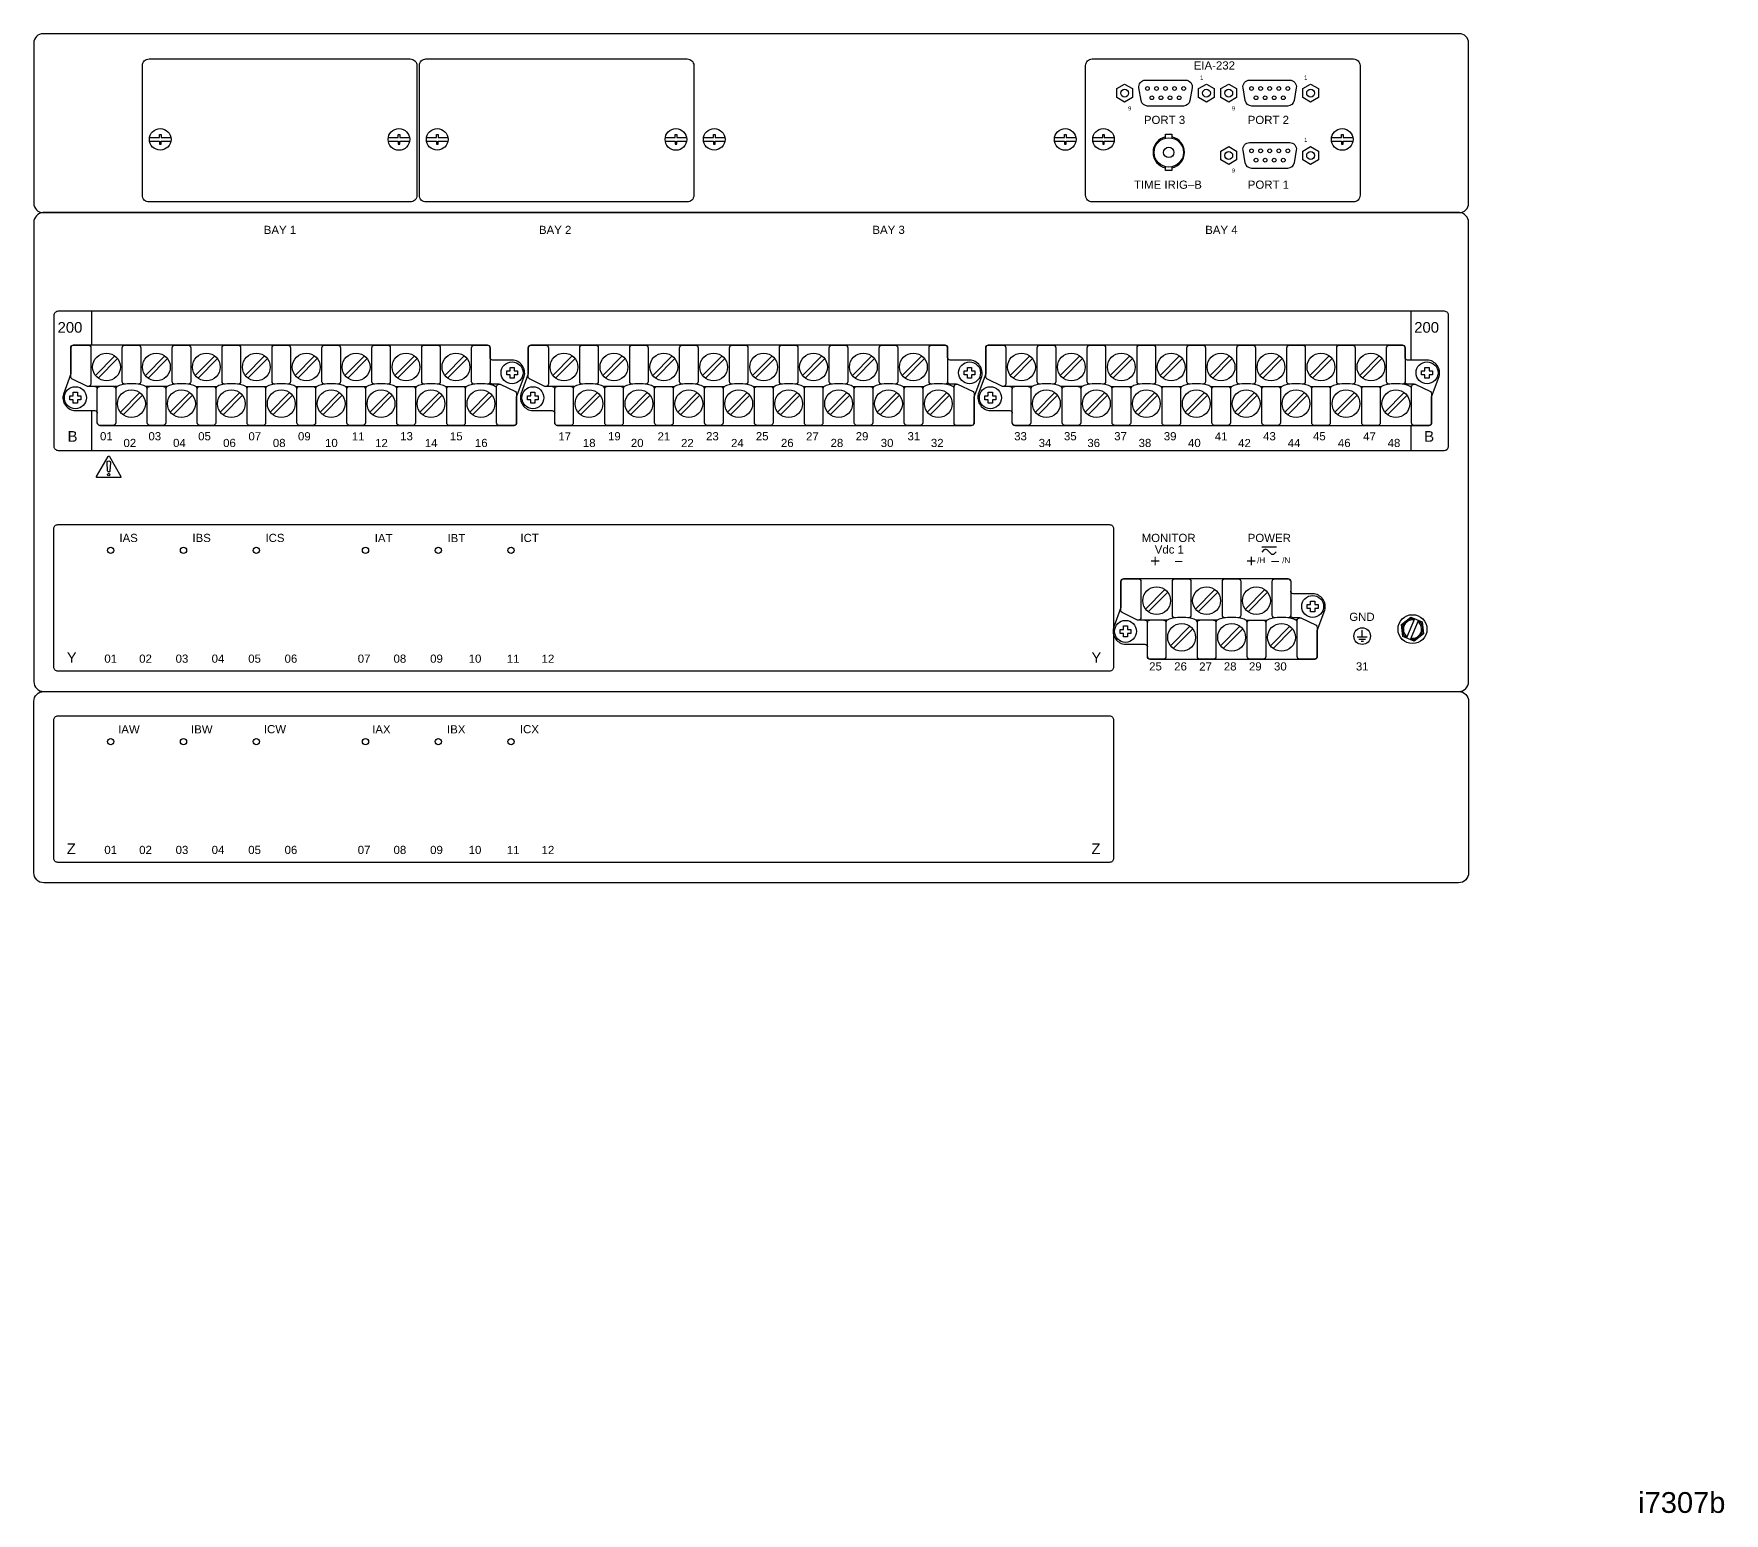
# Model space of a CAD drawing. Header units: inches. Extents: x 1 to 47, y 1 to 35.
# Drawn here: x 26.66 to 46.99, y 1 to 18.79 of the extents above; entities that cross this region are included whole.
import ezdxf
from ezdxf.enums import TextEntityAlignment as Align

# ---------------------------------------------------------------- set-up
doc = ezdxf.new("R2010")
doc.units = ezdxf.units.IN
doc.header["$MEASUREMENT"] = 0
doc.layers.add('5.0_____[DWG]', color=7, linetype='Continuous')
doc.styles.add('Arial', font='arial.ttf')

msp = doc.modelspace()

# ---------------------------------------------------------------- linework, layer by layer
at = {"layer": '5.0_____[DWG]'}
for points in [[(43.803, 18.788), (26.773, 18.788, 0.414214), (26.663, 18.678), (26.663, 16.748, 0.414214), (26.773, 16.638), (43.803, 16.638, 0.414214), (43.913, 16.748), (43.913, 18.678, 0.414214), (43.803, 18.788)], [(40.27, 17.547, 0.815611), (40.27, 17.176)], [(40.345, 17.176, 0.820361), (40.345, 17.547)], [(26.663, 10.998), (26.663, 10.998, 0.411196), (26.782, 10.878), (43.794, 10.878, 0.411196), (43.913, 10.998), (43.913, 16.518, 0.387512), (43.803, 16.638), (26.773, 16.638, 0.388233), (26.663, 16.518), (26.663, 10.998)], [(27.426, 14.109, 0.414213), (27.456, 14.079), (32.438, 14.078, 0.414214), (32.468, 14.108), (32.468, 14.421), (32.559, 14.666, 0.480048), (32.414, 14.864), (32.179, 14.864, -0.414214), (32.149, 14.894), (32.149, 15.013, 0.414212), (32.119, 15.043), (32.119, 15.043), (27.138, 15.043, 0.414215), (27.108, 15.013), (27.108, 14.7), (27.018, 14.455, 0.47859), (27.163, 14.256), (27.396, 14.256, -0.414214), (27.426, 14.226)], [(27.665, 14.547), (27.307, 14.547), (27.121, 14.637, -0.241986), (27.108, 14.657), (27.108, 15.013, -0.422157), (27.135, 15.043), (27.319, 15.043, -0.414214), (27.349, 15.013), (27.349, 14.576, -0.390527), (27.319, 14.547)], [(27.764, 14.574), (27.756, 14.574, -0.414214), (27.726, 14.604), (27.726, 15.013, -0.414214), (27.756, 15.043), (27.919, 15.043, -0.414214), (27.949, 15.013), (27.949, 14.604, -0.414214), (27.919, 14.574), (27.912, 14.574)], [(28.364, 14.574), (28.357, 14.574, -0.414214), (28.327, 14.604), (28.327, 15.013, -0.414214), (28.357, 15.043), (28.519, 15.043, -0.414214), (28.549, 15.013), (28.549, 14.604, -0.414214), (28.519, 14.574), (28.513, 14.574)], [(28.964, 14.574), (28.957, 14.574, -0.414214), (28.927, 14.604), (28.927, 15.013, -0.414214), (28.957, 15.043), (29.119, 15.043, -0.414214), (29.149, 15.013), (29.149, 14.604, -0.414214), (29.119, 14.574), (29.113, 14.574)], [(29.564, 14.574), (29.557, 14.574, -0.414214), (29.527, 14.604), (29.527, 15.013, -0.414214), (29.557, 15.043), (29.719, 15.043, -0.414214), (29.749, 15.013), (29.749, 14.604, -0.414214), (29.719, 14.574), (29.713, 14.574)], [(30.164, 14.574), (30.157, 14.574, -0.414214), (30.127, 14.604), (30.127, 15.013, -0.414214), (30.157, 15.043), (30.319, 15.043, -0.414214), (30.349, 15.013), (30.349, 14.604, -0.414214), (30.319, 14.574), (30.313, 14.574)], [(30.764, 14.574), (30.757, 14.574, -0.414214), (30.727, 14.604), (30.727, 15.013, -0.414214), (30.757, 15.043), (30.919, 15.043, -0.414214), (30.949, 15.013), (30.949, 14.604, -0.414214), (30.919, 14.574), (30.913, 14.574)], [(31.364, 14.574), (31.357, 14.574, -0.414214), (31.327, 14.604), (31.327, 15.013, -0.414214), (31.357, 15.043), (31.519, 15.043, -0.414214), (31.549, 15.013), (31.549, 14.604, -0.414214), (31.519, 14.574), (31.513, 14.574)], [(31.965, 14.574), (31.957, 14.574, -0.414214), (31.927, 14.604), (31.927, 15.013, -0.414214), (31.957, 15.043), (32.119, 15.043, -0.414214), (32.149, 15.013), (32.149, 14.604, -0.414214), (32.119, 14.574), (32.113, 14.574)], [(32.926, 14.109, 0.414213), (32.956, 14.079), (37.938, 14.078, 0.414214), (37.968, 14.108), (37.968, 14.421), (38.059, 14.666, 0.480048), (37.914, 14.864), (37.679, 14.864, -0.414214), (37.649, 14.894), (37.649, 15.013, 0.414212), (37.619, 15.043), (37.619, 15.043), (32.638, 15.043, 0.414215), (32.608, 15.013), (32.608, 14.7), (32.518, 14.455, 0.47859), (32.663, 14.256), (32.896, 14.256, -0.414214), (32.926, 14.226)], [(33.165, 14.547), (32.807, 14.547), (32.621, 14.637, -0.241986), (32.608, 14.657), (32.608, 15.013, -0.422157), (32.635, 15.043), (32.819, 15.043, -0.414214), (32.849, 15.013), (32.849, 14.576, -0.390527), (32.819, 14.547)], [(33.264, 14.574), (33.256, 14.574, -0.414214), (33.226, 14.604), (33.226, 15.013, -0.414214), (33.256, 15.043), (33.419, 15.043, -0.414214), (33.449, 15.013), (33.449, 14.604, -0.414214), (33.419, 14.574), (33.412, 14.574)], [(33.864, 14.574), (33.857, 14.574, -0.414214), (33.827, 14.604), (33.827, 15.013, -0.414214), (33.857, 15.043), (34.019, 15.043, -0.414214), (34.049, 15.013), (34.049, 14.604, -0.414214), (34.019, 14.574), (34.013, 14.574)], [(34.464, 14.574), (34.457, 14.574, -0.414214), (34.427, 14.604), (34.427, 15.013, -0.414214), (34.457, 15.043), (34.619, 15.043, -0.414214), (34.649, 15.013), (34.649, 14.604, -0.414214), (34.619, 14.574), (34.613, 14.574)], [(35.064, 14.574), (35.057, 14.574, -0.414214), (35.027, 14.604), (35.027, 15.013, -0.414214), (35.057, 15.043), (35.219, 15.043, -0.414214), (35.249, 15.013), (35.249, 14.604, -0.414214), (35.219, 14.574), (35.213, 14.574)], [(35.664, 14.574), (35.657, 14.574, -0.414214), (35.627, 14.604), (35.627, 15.013, -0.414214), (35.657, 15.043), (35.819, 15.043, -0.414214), (35.849, 15.013), (35.849, 14.604, -0.414214), (35.819, 14.574), (35.813, 14.574)], [(36.264, 14.574), (36.257, 14.574, -0.414214), (36.227, 14.604), (36.227, 15.013, -0.414214), (36.257, 15.043), (36.419, 15.043, -0.414214), (36.449, 15.013), (36.449, 14.604, -0.414214), (36.419, 14.574), (36.413, 14.574)], [(36.864, 14.574), (36.857, 14.574, -0.414214), (36.827, 14.604), (36.827, 15.013, -0.414214), (36.857, 15.043), (37.019, 15.043, -0.414214), (37.049, 15.013), (37.049, 14.604, -0.414214), (37.019, 14.574), (37.013, 14.574)], [(37.464, 14.574), (37.457, 14.574, -0.414214), (37.427, 14.604), (37.427, 15.013, -0.414214), (37.457, 15.043), (37.619, 15.043, -0.414214), (37.649, 15.013), (37.649, 14.604, -0.414214), (37.619, 14.574), (37.613, 14.574)], [(38.426, 14.109, 0.414213), (38.456, 14.079), (43.438, 14.078, 0.414214), (43.468, 14.108), (43.468, 14.421), (43.559, 14.666, 0.480048), (43.414, 14.864), (43.179, 14.864, -0.414214), (43.149, 14.894), (43.149, 15.013, 0.414212), (43.119, 15.043), (43.119, 15.043), (38.138, 15.043, 0.414215), (38.108, 15.013), (38.108, 14.7), (38.018, 14.455, 0.47859), (38.163, 14.256), (38.396, 14.256, -0.414214), (38.426, 14.226)], [(38.665, 14.547), (38.307, 14.547), (38.121, 14.637, -0.241986), (38.108, 14.657), (38.108, 15.013, -0.422157), (38.135, 15.043), (38.319, 15.043, -0.414214), (38.349, 15.013), (38.349, 14.576, -0.390527), (38.319, 14.547)], [(38.764, 14.574), (38.756, 14.574, -0.414214), (38.726, 14.604), (38.726, 15.013, -0.414214), (38.756, 15.043), (38.919, 15.043, -0.414214), (38.949, 15.013), (38.949, 14.604, -0.414214), (38.919, 14.574), (38.912, 14.574)], [(39.364, 14.574), (39.357, 14.574, -0.414214), (39.327, 14.604), (39.327, 15.013, -0.414214), (39.357, 15.043), (39.519, 15.043, -0.414214), (39.549, 15.013), (39.549, 14.604, -0.414214), (39.519, 14.574), (39.513, 14.574)], [(39.964, 14.574), (39.957, 14.574, -0.414214), (39.927, 14.604), (39.927, 15.013, -0.414214), (39.957, 15.043), (40.119, 15.043, -0.414214), (40.149, 15.013), (40.149, 14.604, -0.414214), (40.119, 14.574), (40.113, 14.574)], [(40.564, 14.574), (40.557, 14.574, -0.414214), (40.527, 14.604), (40.527, 15.013, -0.414214), (40.557, 15.043), (40.719, 15.043, -0.414214), (40.749, 15.013), (40.749, 14.604, -0.414214), (40.719, 14.574), (40.713, 14.574)], [(41.164, 14.574), (41.157, 14.574, -0.414214), (41.127, 14.604), (41.127, 15.013, -0.414214), (41.157, 15.043), (41.319, 15.043, -0.414214), (41.349, 15.013), (41.349, 14.604, -0.414214), (41.319, 14.574), (41.313, 14.574)], [(41.764, 14.574), (41.757, 14.574, -0.414214), (41.727, 14.604), (41.727, 15.013, -0.414214), (41.757, 15.043), (41.919, 15.043, -0.414214), (41.949, 15.013), (41.949, 14.604, -0.414214), (41.919, 14.574), (41.913, 14.574)], [(42.364, 14.574), (42.357, 14.574, -0.414214), (42.327, 14.604), (42.327, 15.013, -0.414214), (42.357, 15.043), (42.519, 15.043, -0.414214), (42.549, 15.013), (42.549, 14.604, -0.414214), (42.519, 14.574), (42.513, 14.574)], [(42.964, 14.574), (42.957, 14.574, -0.414214), (42.927, 14.604), (42.927, 15.013, -0.414214), (42.957, 15.043), (43.119, 15.043, -0.414214), (43.149, 15.013), (43.149, 14.604, -0.414214), (43.119, 14.574), (43.113, 14.574)], [(27.396, 14.547, -0.414214), (27.426, 14.517)], [(27.619, 14.547, -0.414214), (27.649, 14.517), (27.649, 14.109, -0.414214), (27.619, 14.079), (27.456, 14.079, -0.414214), (27.426, 14.109), (27.426, 14.517, -0.414214), (27.456, 14.547)], [(28.027, 14.517, 0.191033), (28.018, 14.541, 0.081668), (28.003, 14.551, 0.0591), (27.939, 14.571, 0.034646), (27.837, 14.578, 0.03436), (27.737, 14.571, 0.0591), (27.673, 14.551, 0.081668), (27.657, 14.541, 0.191033), (27.649, 14.517)], [(28.22, 14.547, -0.414214), (28.25, 14.517), (28.25, 14.109, -0.414214), (28.22, 14.079), (28.057, 14.079, -0.414214), (28.027, 14.109), (28.027, 14.517, -0.414214), (28.057, 14.547)], [(28.628, 14.517, 0.191033), (28.619, 14.541, 0.081668), (28.603, 14.551, 0.0591), (28.54, 14.571, 0.034646), (28.438, 14.578, 0.03436), (28.337, 14.571, 0.0591), (28.274, 14.551, 0.081668), (28.258, 14.541, 0.191033), (28.25, 14.517)], [(28.82, 14.547, -0.414214), (28.85, 14.517), (28.85, 14.109, -0.414214), (28.82, 14.079), (28.657, 14.079, -0.414214), (28.627, 14.109), (28.627, 14.517, -0.414214), (28.657, 14.547)], [(29.228, 14.517, 0.191033), (29.219, 14.541, 0.081668), (29.203, 14.551, 0.0591), (29.14, 14.571, 0.034646), (29.038, 14.578, 0.03436), (28.937, 14.571, 0.0591), (28.874, 14.551, 0.081668), (28.858, 14.541, 0.191033), (28.85, 14.517)], [(29.42, 14.547, -0.414214), (29.45, 14.517), (29.45, 14.109, -0.414214), (29.42, 14.079), (29.257, 14.079, -0.414214), (29.227, 14.109), (29.227, 14.517, -0.414214), (29.257, 14.547)], [(29.828, 14.517, 0.191033), (29.819, 14.541, 0.081668), (29.803, 14.551, 0.0591), (29.74, 14.571, 0.034646), (29.638, 14.578, 0.03436), (29.537, 14.571, 0.0591), (29.474, 14.551, 0.081668), (29.458, 14.541, 0.191033), (29.45, 14.517)], [(30.02, 14.547, -0.414214), (30.05, 14.517), (30.05, 14.109, -0.414214), (30.02, 14.079), (29.857, 14.079, -0.414214), (29.827, 14.109), (29.827, 14.517, -0.414214), (29.857, 14.547)], [(30.428, 14.517, 0.191033), (30.419, 14.541, 0.081668), (30.403, 14.551, 0.0591), (30.34, 14.571, 0.034646), (30.238, 14.578, 0.03436), (30.137, 14.571, 0.0591), (30.074, 14.551, 0.081668), (30.058, 14.541, 0.191033), (30.05, 14.517)], [(30.62, 14.547, -0.414214), (30.65, 14.517), (30.65, 14.109, -0.414214), (30.62, 14.079), (30.457, 14.079, -0.414214), (30.427, 14.109), (30.427, 14.517, -0.414214), (30.457, 14.547)], [(31.028, 14.517, 0.191033), (31.019, 14.541, 0.081668), (31.003, 14.551, 0.0591), (30.94, 14.571, 0.034646), (30.838, 14.578, 0.03436), (30.737, 14.571, 0.0591), (30.674, 14.551, 0.081668), (30.658, 14.541, 0.191033), (30.65, 14.517)], [(31.22, 14.547, -0.414214), (31.25, 14.517), (31.25, 14.109, -0.414214), (31.22, 14.079), (31.057, 14.079, -0.414214), (31.027, 14.109), (31.027, 14.517, -0.414214), (31.057, 14.547)], [(31.628, 14.517, 0.191033), (31.619, 14.541, 0.081668), (31.603, 14.551, 0.0591), (31.54, 14.571, 0.034646), (31.438, 14.578, 0.03436), (31.337, 14.571, 0.0591), (31.274, 14.551, 0.081668), (31.258, 14.541, 0.191033), (31.25, 14.517)], [(31.82, 14.547, -0.414214), (31.85, 14.517), (31.85, 14.109, -0.414214), (31.82, 14.079), (31.657, 14.079, -0.414214), (31.627, 14.109), (31.627, 14.517, -0.414214), (31.657, 14.547)], [(32.227, 14.526, 0.127742), (32.219, 14.541, 0.081668), (32.203, 14.551, 0.0591), (32.14, 14.571, 0.034646), (32.038, 14.578, 0.03436), (31.937, 14.571, 0.0591), (31.874, 14.551, 0.081668), (31.858, 14.541, 0.191033), (31.85, 14.517)], [(32.257, 14.574), (32.179, 14.574, -0.414214), (32.149, 14.604)], [(32.896, 14.547, -0.414214), (32.926, 14.517)], [(33.119, 14.547, -0.414214), (33.149, 14.517), (33.149, 14.109, -0.414214), (33.119, 14.079), (32.956, 14.079, -0.414214), (32.926, 14.109), (32.926, 14.517, -0.414214), (32.956, 14.547)], [(33.527, 14.517, 0.191033), (33.518, 14.541, 0.081668), (33.503, 14.551, 0.0591), (33.439, 14.571, 0.034646), (33.337, 14.578, 0.03436), (33.237, 14.571, 0.0591), (33.173, 14.551, 0.081668), (33.157, 14.541, 0.191033), (33.149, 14.517)], [(33.72, 14.547, -0.414214), (33.75, 14.517), (33.75, 14.109, -0.414214), (33.72, 14.079), (33.557, 14.079, -0.414214), (33.527, 14.109), (33.527, 14.517, -0.414214), (33.557, 14.547)], [(34.127, 14.517, 0.191033), (34.119, 14.541, 0.081668), (34.103, 14.551, 0.0591), (34.04, 14.571, 0.034646), (33.938, 14.578, 0.03436), (33.837, 14.571, 0.0591), (33.774, 14.551, 0.081668), (33.758, 14.541, 0.191033), (33.75, 14.517)], [(34.32, 14.547, -0.414214), (34.35, 14.517), (34.35, 14.109, -0.414214), (34.32, 14.079), (34.157, 14.079, -0.414214), (34.127, 14.109), (34.127, 14.517, -0.414214), (34.157, 14.547)], [(34.728, 14.517, 0.191033), (34.719, 14.541, 0.081668), (34.703, 14.551, 0.0591), (34.64, 14.571, 0.034646), (34.538, 14.578, 0.03436), (34.437, 14.571, 0.0591), (34.374, 14.551, 0.081668), (34.358, 14.541, 0.191033), (34.35, 14.517)], [(34.92, 14.547, -0.414214), (34.95, 14.517), (34.95, 14.109, -0.414214), (34.92, 14.079), (34.757, 14.079, -0.414214), (34.727, 14.109), (34.727, 14.517, -0.414214), (34.757, 14.547)], [(35.328, 14.517, 0.191033), (35.319, 14.541, 0.081668), (35.303, 14.551, 0.0591), (35.24, 14.571, 0.034646), (35.138, 14.578, 0.03436), (35.037, 14.571, 0.0591), (34.974, 14.551, 0.081668), (34.958, 14.541, 0.191033), (34.95, 14.517)], [(35.52, 14.547, -0.414214), (35.55, 14.517), (35.55, 14.109, -0.414214), (35.52, 14.079), (35.357, 14.079, -0.414214), (35.327, 14.109), (35.327, 14.517, -0.414214), (35.357, 14.547)], [(35.928, 14.517, 0.191033), (35.919, 14.541, 0.081668), (35.903, 14.551, 0.0591), (35.84, 14.571, 0.034646), (35.738, 14.578, 0.03436), (35.637, 14.571, 0.0591), (35.574, 14.551, 0.081668), (35.558, 14.541, 0.191033), (35.55, 14.517)], [(36.12, 14.547, -0.414214), (36.15, 14.517), (36.15, 14.109, -0.414214), (36.12, 14.079), (35.957, 14.079, -0.414214), (35.927, 14.109), (35.927, 14.517, -0.414214), (35.957, 14.547)], [(36.528, 14.517, 0.191033), (36.519, 14.541, 0.081668), (36.503, 14.551, 0.0591), (36.44, 14.571, 0.034646), (36.338, 14.578, 0.03436), (36.237, 14.571, 0.0591), (36.174, 14.551, 0.081668), (36.158, 14.541, 0.191033), (36.15, 14.517)], [(36.72, 14.547, -0.414214), (36.75, 14.517), (36.75, 14.109, -0.414214), (36.72, 14.079), (36.557, 14.079, -0.414214), (36.527, 14.109), (36.527, 14.517, -0.414214), (36.557, 14.547)], [(37.128, 14.517, 0.191033), (37.119, 14.541, 0.081668), (37.103, 14.551, 0.0591), (37.04, 14.571, 0.034646), (36.938, 14.578, 0.03436), (36.837, 14.571, 0.0591), (36.774, 14.551, 0.081668), (36.758, 14.541, 0.191033), (36.75, 14.517)], [(37.32, 14.547, -0.414214), (37.35, 14.517), (37.35, 14.109, -0.414214), (37.32, 14.079), (37.157, 14.079, -0.414214), (37.127, 14.109), (37.127, 14.517, -0.414214), (37.157, 14.547)], [(37.727, 14.526, 0.127742), (37.719, 14.541, 0.081668), (37.703, 14.551, 0.0591), (37.64, 14.571, 0.034646), (37.538, 14.578, 0.03436), (37.437, 14.571, 0.0591), (37.374, 14.551, 0.081668), (37.358, 14.541, 0.191033), (37.35, 14.517)], [(37.757, 14.574), (37.679, 14.574, -0.414214), (37.649, 14.604)], [(38.396, 14.547, -0.414214), (38.426, 14.517)], [(38.619, 14.547, -0.414214), (38.649, 14.517), (38.649, 14.109, -0.414214), (38.619, 14.079), (38.456, 14.079, -0.414214), (38.426, 14.109), (38.426, 14.517, -0.414214), (38.456, 14.547)], [(39.027, 14.517, 0.191033), (39.018, 14.541, 0.081668), (39.003, 14.551, 0.0591), (38.939, 14.571, 0.034646), (38.837, 14.578, 0.03436), (38.737, 14.571, 0.0591), (38.673, 14.551, 0.081668), (38.657, 14.541, 0.191033), (38.649, 14.517)], [(39.22, 14.547, -0.414214), (39.25, 14.517), (39.25, 14.109, -0.414214), (39.22, 14.079), (39.057, 14.079, -0.414214), (39.027, 14.109), (39.027, 14.517, -0.414214), (39.057, 14.547)], [(39.627, 14.517, 0.191033), (39.619, 14.541, 0.081668), (39.603, 14.551, 0.0591), (39.54, 14.571, 0.034646), (39.438, 14.578, 0.03436), (39.337, 14.571, 0.0591), (39.274, 14.551, 0.081668), (39.258, 14.541, 0.191033), (39.25, 14.517)], [(39.82, 14.547, -0.414214), (39.85, 14.517), (39.85, 14.109, -0.414214), (39.82, 14.079), (39.657, 14.079, -0.414214), (39.627, 14.109), (39.627, 14.517, -0.414214), (39.657, 14.547)], [(40.228, 14.517, 0.191033), (40.219, 14.541, 0.081668), (40.203, 14.551, 0.0591), (40.14, 14.571, 0.034646), (40.038, 14.578, 0.03436), (39.937, 14.571, 0.0591), (39.874, 14.551, 0.081668), (39.858, 14.541, 0.191033), (39.85, 14.517)], [(40.42, 14.547, -0.414214), (40.45, 14.517), (40.45, 14.109, -0.414214), (40.42, 14.079), (40.257, 14.079, -0.414214), (40.227, 14.109), (40.227, 14.517, -0.414214), (40.257, 14.547)], [(40.828, 14.517, 0.191033), (40.819, 14.541, 0.081668), (40.803, 14.551, 0.0591), (40.74, 14.571, 0.034646), (40.638, 14.578, 0.03436), (40.537, 14.571, 0.0591), (40.474, 14.551, 0.081668), (40.458, 14.541, 0.191033), (40.45, 14.517)], [(41.02, 14.547, -0.414214), (41.05, 14.517), (41.05, 14.109, -0.414214), (41.02, 14.079), (40.857, 14.079, -0.414214), (40.827, 14.109), (40.827, 14.517, -0.414214), (40.857, 14.547)], [(41.428, 14.517, 0.191033), (41.419, 14.541, 0.081668), (41.403, 14.551, 0.0591), (41.34, 14.571, 0.034646), (41.238, 14.578, 0.03436), (41.137, 14.571, 0.0591), (41.074, 14.551, 0.081668), (41.058, 14.541, 0.191033), (41.05, 14.517)], [(41.62, 14.547, -0.414214), (41.65, 14.517), (41.65, 14.109, -0.414214), (41.62, 14.079), (41.457, 14.079, -0.414214), (41.427, 14.109), (41.427, 14.517, -0.414214), (41.457, 14.547)], [(42.028, 14.517, 0.191033), (42.019, 14.541, 0.081668), (42.003, 14.551, 0.0591), (41.94, 14.571, 0.034646), (41.838, 14.578, 0.03436), (41.737, 14.571, 0.0591), (41.674, 14.551, 0.081668), (41.658, 14.541, 0.191033), (41.65, 14.517)], [(42.22, 14.547, -0.414214), (42.25, 14.517), (42.25, 14.109, -0.414214), (42.22, 14.079), (42.057, 14.079, -0.414214), (42.027, 14.109), (42.027, 14.517, -0.414214), (42.057, 14.547)], [(42.628, 14.517, 0.191033), (42.619, 14.541, 0.081668), (42.603, 14.551, 0.0591), (42.54, 14.571, 0.034646), (42.438, 14.578, 0.03436), (42.337, 14.571, 0.0591), (42.274, 14.551, 0.081668), (42.258, 14.541, 0.191033), (42.25, 14.517)], [(42.82, 14.547, -0.414214), (42.85, 14.517), (42.85, 14.109, -0.414214), (42.82, 14.079), (42.657, 14.079, -0.414214), (42.627, 14.109), (42.627, 14.517, -0.414214), (42.657, 14.547)], [(43.227, 14.526, 0.127742), (43.219, 14.541, 0.081668), (43.203, 14.551, 0.0591), (43.14, 14.571, 0.034646), (43.038, 14.578, 0.03436), (42.937, 14.571, 0.0591), (42.874, 14.551, 0.081668), (42.858, 14.541, 0.191033), (42.85, 14.517)], [(43.257, 14.574), (43.179, 14.574, -0.414214), (43.149, 14.604)], [(39.645, 11.555), (39.645, 11.173, -0.414214), (39.595, 11.123), (26.953, 11.123, -0.414214), (26.903, 11.173), (26.903, 12.835, -0.414214), (26.953, 12.885), (39.595, 12.885, -0.414214), (39.645, 12.835), (39.645, 11.652)], [(41.601, 12.558), (41.575, 12.532, -0.404962), (41.537, 12.533), (41.489, 12.58), (41.489, 12.58, 0.404962), (41.452, 12.581), (41.425, 12.555)], [(41.774, 12.203, 0.414212), (41.744, 12.233), (39.763, 12.233, 0.414215), (39.733, 12.203), (39.733, 11.89), (39.643, 11.645, 0.47859), (39.788, 11.446), (40.021, 11.446, -0.414214), (40.051, 11.416)], [(40.29, 11.737), (39.932, 11.737), (39.746, 11.827, -0.241986), (39.733, 11.847), (39.733, 12.203, -0.422157), (39.76, 12.233), (39.944, 12.233, -0.414214), (39.974, 12.203), (39.974, 11.766, -0.390527), (39.944, 11.737)], [(40.389, 11.764), (40.381, 11.764, -0.414214), (40.351, 11.794), (40.351, 12.203, -0.414214), (40.381, 12.233), (40.544, 12.233, -0.414214), (40.574, 12.203), (40.574, 11.794, -0.414214), (40.544, 11.764), (40.537, 11.764)], [(40.989, 11.764), (40.982, 11.764, -0.414214), (40.952, 11.794), (40.952, 12.203, -0.414214), (40.982, 12.233), (41.144, 12.233, -0.414214), (41.174, 12.203), (41.174, 11.794, -0.414214), (41.144, 11.764), (41.138, 11.764)], [(41.589, 11.764), (41.582, 11.764, -0.414214), (41.552, 11.794), (41.552, 12.203, -0.414214), (41.582, 12.233), (41.744, 12.233, -0.414214), (41.774, 12.203), (41.774, 11.794, -0.414214), (41.744, 11.764), (41.738, 11.764)], [(40.051, 11.298, 0.414213), (40.081, 11.268), (42.063, 11.268, 0.414214), (42.093, 11.298), (42.093, 11.612), (42.184, 11.856, 0.480048), (42.039, 12.054), (41.804, 12.054, -0.414214), (41.774, 12.084)], [(41.882, 11.764), (41.804, 11.764, -0.414214), (41.774, 11.794)], [(40.021, 11.737, -0.414214), (40.051, 11.707)], [(40.244, 11.737, -0.414214), (40.274, 11.707), (40.274, 11.298, -0.414214), (40.244, 11.268), (40.081, 11.268, -0.414214), (40.051, 11.298), (40.051, 11.707, -0.414214), (40.081, 11.737)], [(40.652, 11.707, 0.191033), (40.643, 11.731, 0.081668), (40.628, 11.741, 0.0591), (40.564, 11.761, 0.034646), (40.462, 11.768, 0.03436), (40.362, 11.761, 0.0591), (40.298, 11.741, 0.081668), (40.282, 11.731, 0.191033), (40.274, 11.707)], [(40.845, 11.737, -0.414214), (40.875, 11.707), (40.875, 11.298, -0.414214), (40.845, 11.268), (40.682, 11.268, -0.414214), (40.652, 11.298), (40.652, 11.707, -0.414214), (40.682, 11.737)], [(41.253, 11.707, 0.191033), (41.244, 11.731, 0.081668), (41.228, 11.741, 0.0591), (41.165, 11.761, 0.034646), (41.063, 11.768, 0.03436), (40.962, 11.761, 0.0591), (40.899, 11.741, 0.081668), (40.883, 11.731, 0.191033), (40.875, 11.707)], [(41.445, 11.737, -0.414214), (41.475, 11.707), (41.475, 11.298, -0.414214), (41.445, 11.268), (41.282, 11.268, -0.414214), (41.252, 11.298), (41.252, 11.707, -0.414214), (41.282, 11.737)], [(41.852, 11.716, 0.127742), (41.844, 11.731, 0.081668), (41.828, 11.741, 0.0591), (41.765, 11.761, 0.034646), (41.663, 11.768, 0.03436), (41.562, 11.761, 0.0591), (41.499, 11.741, 0.081668), (41.483, 11.731, 0.191033), (41.475, 11.707)], [(43.26, 11.751, 0.802175), (43.166, 11.525, 0.802175)], [(43.254, 11.737, 0.779376), (43.172, 11.54)], [(43.216, 11.505, 0.802179), (43.31, 11.731)], [(43.222, 11.519, 0.776676), (43.304, 11.716)], [(43.794, 10.878, -0.411119), (43.913, 10.758), (43.913, 8.698, -0.414214), (43.793, 8.578), (26.783, 8.578, -0.414215), (26.663, 8.698), (26.663, 10.758, -0.411119), (26.782, 10.878, -18128900.228227)]]:
    msp.add_lwpolyline(points, format="xyb", dxfattribs=at)
for points in [[(28.048, 18.485), (31.188, 18.485, -0.414214), (31.268, 18.405), (31.268, 16.845, -0.414214), (31.188, 16.765), (28.048, 16.765, -0.414214), (27.968, 16.845), (27.968, 18.405, -0.414214)], [(31.378, 18.485), (34.518, 18.485, -0.414214), (34.598, 18.405), (34.598, 16.845, -0.414214), (34.518, 16.765), (31.378, 16.765, -0.414214), (31.298, 16.845), (31.298, 18.405, -0.414214)], [(39.388, 18.485), (42.528, 18.485, -0.414214), (42.608, 18.405), (42.608, 16.845, -0.414214), (42.528, 16.765), (39.388, 16.765, -0.414214), (39.308, 16.845), (39.308, 18.405, -0.414214)], [(40.027, 18.23), (40.511, 18.23, -0.46318), (40.589, 18.137), (40.562, 17.984, -0.363045), (40.484, 17.919), (40.054, 17.919, -0.360245), (39.976, 17.984), (39.949, 18.137, -0.463312)], [(41.279, 18.23), (41.763, 18.23, -0.46318), (41.841, 18.137), (41.814, 17.984, -0.363045), (41.736, 17.919), (41.306, 17.919, -0.360245), (41.228, 17.984), (41.201, 18.137, -0.463312)], [(41.279, 17.48), (41.763, 17.48, -0.46318), (41.841, 17.387), (41.814, 17.234, -0.363045), (41.736, 17.169), (41.306, 17.169, -0.360245), (41.228, 17.234), (41.201, 17.387, -0.463312)], [(26.958, 15.454), (43.618, 15.454, -0.468367), (43.668, 15.394), (43.668, 13.824, -0.414132), (43.618, 13.774), (26.958, 13.774, -0.414214), (26.908, 13.824), (26.908, 15.404, -0.414287)], [(32.441, 14.079), (32.257, 14.078, -0.414214), (32.227, 14.108), (32.227, 14.546, -0.390527), (32.257, 14.574), (32.269, 14.574), (32.455, 14.484, -0.241514), (32.468, 14.464), (32.468, 14.108, -0.422157)], [(37.941, 14.079), (37.757, 14.078, -0.414214), (37.727, 14.108), (37.727, 14.546, -0.390527), (37.757, 14.574), (37.769, 14.574), (37.955, 14.484, -0.241514), (37.968, 14.464), (37.968, 14.108, -0.422157)], [(43.441, 14.079), (43.257, 14.078, -0.414214), (43.227, 14.108), (43.227, 14.546, -0.390527), (43.257, 14.574), (43.269, 14.574), (43.455, 14.484, -0.241514), (43.468, 14.464), (43.468, 14.108, -0.422157)], [(27.418, 13.463), (27.557, 13.705, -0.552985), (27.572, 13.705), (27.711, 13.463, -0.563982), (27.704, 13.45), (27.425, 13.45, -0.589238)], [(27.544, 13.632, -1.008297), (27.585, 13.632), (27.579, 13.533, -1.009953), (27.55, 13.533)], [(42.066, 11.269), (41.882, 11.268, -0.414214), (41.852, 11.298), (41.852, 11.736, -0.390527), (41.882, 11.764), (41.894, 11.764), (42.08, 11.674, -0.241514), (42.093, 11.654), (42.093, 11.298, -0.422157)], [(26.953, 10.585), (39.595, 10.585, -0.414214), (39.645, 10.535), (39.645, 8.873, -0.414214), (39.595, 8.823), (26.953, 8.823, -0.414214), (26.903, 8.873), (26.903, 10.535, -0.414214)]]:
    msp.add_lwpolyline(points, format="xyb", close=True, dxfattribs=at)
for points in [[(39.777, 18.183), (39.871, 18.128), (39.871, 18.02), (39.777, 17.966), (39.683, 18.02), (39.683, 18.128)], [(40.761, 18.183), (40.855, 18.128), (40.855, 18.02), (40.761, 17.966), (40.667, 18.02), (40.667, 18.128)], [(41.029, 18.183), (41.123, 18.128), (41.123, 18.02), (41.029, 17.966), (40.935, 18.02), (40.935, 18.128)], [(42.013, 18.183), (42.107, 18.128), (42.107, 18.02), (42.013, 17.966), (41.919, 18.02), (41.919, 18.128)], [(41.029, 17.433), (41.123, 17.378), (41.123, 17.27), (41.029, 17.216), (40.935, 17.27), (40.935, 17.378)], [(42.013, 17.433), (42.107, 17.378), (42.107, 17.27), (42.013, 17.216), (41.919, 17.27), (41.919, 17.378)], [(32.388, 14.736), (32.388, 14.776), (32.438, 14.776), (32.438, 14.736), (32.478, 14.736), (32.478, 14.686), (32.438, 14.686), (32.438, 14.646), (32.388, 14.646), (32.388, 14.686), (32.348, 14.686), (32.348, 14.736)], [(37.888, 14.736), (37.888, 14.776), (37.938, 14.776), (37.938, 14.736), (37.978, 14.736), (37.978, 14.686), (37.938, 14.686), (37.938, 14.646), (37.888, 14.646), (37.888, 14.686), (37.848, 14.686), (37.848, 14.736)], [(43.388, 14.736), (43.388, 14.776), (43.438, 14.776), (43.438, 14.736), (43.478, 14.736), (43.478, 14.686), (43.438, 14.686), (43.438, 14.646), (43.388, 14.646), (43.388, 14.686), (43.348, 14.686), (43.348, 14.736)], [(27.138, 14.435), (27.138, 14.476), (27.188, 14.476), (27.188, 14.435), (27.228, 14.435), (27.228, 14.385), (27.188, 14.385), (27.188, 14.346), (27.138, 14.346), (27.138, 14.385), (27.098, 14.385), (27.098, 14.435)], [(32.638, 14.435), (32.638, 14.476), (32.688, 14.476), (32.688, 14.435), (32.728, 14.435), (32.728, 14.385), (32.688, 14.385), (32.688, 14.346), (32.638, 14.346), (32.638, 14.385), (32.598, 14.385), (32.598, 14.435)], [(38.138, 14.435), (38.138, 14.476), (38.188, 14.476), (38.188, 14.435), (38.228, 14.435), (38.228, 14.385), (38.188, 14.385), (38.188, 14.346), (38.138, 14.346), (38.138, 14.385), (38.098, 14.385), (38.098, 14.435)], [(42.013, 11.926), (42.013, 11.966), (42.063, 11.966), (42.063, 11.926), (42.103, 11.926), (42.103, 11.876), (42.063, 11.876), (42.063, 11.836), (42.013, 11.836), (42.013, 11.876), (41.973, 11.876), (41.973, 11.926)], [(39.763, 11.625), (39.763, 11.666), (39.813, 11.666), (39.813, 11.625), (39.853, 11.625), (39.853, 11.575), (39.813, 11.575), (39.813, 11.536), (39.763, 11.536), (39.763, 11.575), (39.723, 11.575), (39.723, 11.625)], [(43.105, 11.683), (43.219, 11.771), (43.353, 11.715), (43.371, 11.572), (43.257, 11.485), (43.123, 11.54)]]:
    msp.add_lwpolyline(points, close=True, dxfattribs=at)
for points in [[(28.055, 17.54), (28.174, 17.54), (28.174, 17.576), (28.193, 17.576), (28.193, 17.54), (28.311, 17.54)], [(28.055, 17.495), (28.174, 17.495), (28.174, 17.459), (28.193, 17.459), (28.193, 17.495), (28.311, 17.495)], [(30.925, 17.539), (31.044, 17.539), (31.044, 17.576), (31.063, 17.576), (31.063, 17.539), (31.181, 17.539)], [(30.925, 17.495), (31.044, 17.495), (31.044, 17.459), (31.063, 17.459), (31.063, 17.495), (31.181, 17.495)], [(31.385, 17.54), (31.504, 17.54), (31.504, 17.576), (31.523, 17.576), (31.523, 17.54), (31.641, 17.54)], [(31.385, 17.495), (31.504, 17.495), (31.504, 17.459), (31.523, 17.459), (31.523, 17.495), (31.641, 17.495)], [(34.255, 17.539), (34.374, 17.539), (34.374, 17.576), (34.393, 17.576), (34.393, 17.539), (34.511, 17.539)], [(34.255, 17.495), (34.374, 17.495), (34.374, 17.459), (34.393, 17.459), (34.393, 17.495), (34.511, 17.495)], [(34.715, 17.54), (34.834, 17.54), (34.834, 17.576), (34.853, 17.576), (34.853, 17.54), (34.971, 17.54)], [(34.715, 17.495), (34.834, 17.495), (34.834, 17.459), (34.853, 17.459), (34.853, 17.495), (34.971, 17.495)], [(38.935, 17.539), (39.054, 17.539), (39.054, 17.576), (39.073, 17.576), (39.073, 17.539), (39.191, 17.539)], [(38.935, 17.495), (39.054, 17.495), (39.054, 17.459), (39.073, 17.459), (39.073, 17.495), (39.191, 17.495)], [(39.395, 17.54), (39.514, 17.54), (39.514, 17.576), (39.533, 17.576), (39.533, 17.54), (39.651, 17.54)], [(39.395, 17.495), (39.514, 17.495), (39.514, 17.459), (39.533, 17.459), (39.533, 17.495), (39.651, 17.495)], [(40.27, 17.534), (40.27, 17.579), (40.345, 17.579), (40.345, 17.534)], [(42.265, 17.539), (42.384, 17.539), (42.384, 17.576), (42.403, 17.576), (42.403, 17.539), (42.521, 17.539)], [(42.265, 17.495), (42.384, 17.495), (42.384, 17.459), (42.403, 17.459), (42.403, 17.495), (42.521, 17.495)], [(40.345, 17.188), (40.345, 17.143), (40.27, 17.143), (40.27, 17.188)], [(27.358, 15.454), (27.358, 15.043)], [(43.218, 15.454), (43.218, 14.864)], [(27.637, 14.914), (27.403, 14.68)], [(27.671, 14.881), (27.436, 14.647)], [(28.238, 14.914), (28.004, 14.68)], [(28.271, 14.881), (28.037, 14.647)], [(28.838, 14.914), (28.604, 14.68)], [(28.871, 14.881), (28.637, 14.647)], [(29.438, 14.914), (29.204, 14.68)], [(29.471, 14.881), (29.237, 14.647)], [(30.038, 14.914), (29.804, 14.68)], [(30.071, 14.881), (29.837, 14.647)], [(30.638, 14.914), (30.404, 14.68)], [(30.671, 14.881), (30.437, 14.647)], [(31.238, 14.914), (31.004, 14.68)], [(31.271, 14.881), (31.037, 14.647)], [(31.838, 14.914), (31.604, 14.68)], [(31.871, 14.881), (31.637, 14.647)], [(33.137, 14.914), (32.903, 14.68)], [(33.171, 14.881), (32.936, 14.647)], [(33.738, 14.914), (33.504, 14.68)], [(33.771, 14.881), (33.537, 14.647)], [(34.338, 14.914), (34.104, 14.68)], [(34.371, 14.881), (34.137, 14.647)], [(34.938, 14.914), (34.704, 14.68)], [(34.971, 14.881), (34.737, 14.647)], [(35.538, 14.914), (35.304, 14.68)], [(35.571, 14.881), (35.337, 14.647)], [(36.138, 14.914), (35.904, 14.68)], [(36.171, 14.881), (35.937, 14.647)], [(36.738, 14.914), (36.504, 14.68)], [(36.771, 14.881), (36.537, 14.647)], [(37.338, 14.914), (37.104, 14.68)], [(37.371, 14.881), (37.137, 14.647)], [(38.637, 14.914), (38.403, 14.68)], [(38.671, 14.881), (38.436, 14.647)], [(39.238, 14.914), (39.004, 14.68)], [(39.271, 14.881), (39.037, 14.647)], [(39.838, 14.914), (39.604, 14.68)], [(39.871, 14.881), (39.637, 14.647)], [(40.438, 14.914), (40.204, 14.68)], [(40.471, 14.881), (40.237, 14.647)], [(41.038, 14.914), (40.804, 14.68)], [(41.071, 14.881), (40.837, 14.647)], [(41.638, 14.914), (41.404, 14.68)], [(41.671, 14.881), (41.437, 14.647)], [(42.238, 14.914), (42.004, 14.68)], [(42.271, 14.881), (42.037, 14.647)], [(42.838, 14.914), (42.604, 14.68)], [(42.871, 14.881), (42.637, 14.647)], [(27.938, 14.473), (27.704, 14.239)], [(27.971, 14.44), (27.737, 14.206)], [(28.266, 14.547), (28.01, 14.547)], [(28.539, 14.473), (28.304, 14.239)], [(28.572, 14.44), (28.338, 14.206)], [(28.611, 14.547), (28.866, 14.547)], [(29.139, 14.473), (28.904, 14.239)], [(29.172, 14.44), (28.938, 14.206)], [(29.211, 14.547), (29.466, 14.547)], [(29.739, 14.473), (29.504, 14.239)], [(29.772, 14.44), (29.538, 14.206)], [(29.811, 14.547), (30.066, 14.547)], [(30.339, 14.473), (30.104, 14.239)], [(30.372, 14.44), (30.138, 14.206)], [(30.411, 14.547), (30.666, 14.547)], [(30.939, 14.473), (30.704, 14.239)], [(30.972, 14.44), (30.738, 14.206)], [(31.011, 14.547), (31.266, 14.547)], [(31.539, 14.473), (31.304, 14.239)], [(31.572, 14.44), (31.338, 14.206)], [(31.611, 14.547), (31.866, 14.547)], [(32.139, 14.473), (31.904, 14.239)], [(32.172, 14.44), (31.938, 14.206)], [(32.227, 14.548), (32.21, 14.548)], [(33.438, 14.473), (33.204, 14.239)], [(33.471, 14.44), (33.237, 14.206)], [(33.766, 14.547), (33.51, 14.547)], [(34.038, 14.473), (33.804, 14.239)], [(34.072, 14.44), (33.838, 14.206)], [(34.111, 14.547), (34.366, 14.547)], [(34.639, 14.473), (34.404, 14.239)], [(34.672, 14.44), (34.438, 14.206)], [(34.711, 14.547), (34.966, 14.547)], [(35.239, 14.473), (35.004, 14.239)], [(35.272, 14.44), (35.038, 14.206)], [(35.311, 14.547), (35.566, 14.547)], [(35.839, 14.473), (35.604, 14.239)], [(35.872, 14.44), (35.638, 14.206)], [(35.911, 14.547), (36.166, 14.547)], [(36.439, 14.473), (36.204, 14.239)], [(36.472, 14.44), (36.238, 14.206)], [(36.511, 14.547), (36.766, 14.547)], [(37.039, 14.473), (36.804, 14.239)], [(37.072, 14.44), (36.838, 14.206)], [(37.111, 14.547), (37.366, 14.547)], [(37.639, 14.473), (37.404, 14.239)], [(37.672, 14.44), (37.438, 14.206)], [(37.727, 14.548), (37.71, 14.548)], [(38.938, 14.473), (38.704, 14.239)], [(38.971, 14.44), (38.737, 14.206)], [(39.266, 14.547), (39.01, 14.547)], [(39.538, 14.473), (39.304, 14.239)], [(39.572, 14.44), (39.338, 14.206)], [(39.611, 14.547), (39.866, 14.547)], [(40.139, 14.473), (39.904, 14.239)], [(40.172, 14.44), (39.938, 14.206)], [(40.211, 14.547), (40.466, 14.547)], [(40.739, 14.473), (40.504, 14.239)], [(40.772, 14.44), (40.538, 14.206)], [(40.811, 14.547), (41.066, 14.547)], [(41.339, 14.473), (41.104, 14.239)], [(41.372, 14.44), (41.138, 14.206)], [(41.411, 14.547), (41.666, 14.547)], [(41.939, 14.473), (41.704, 14.239)], [(41.972, 14.44), (41.738, 14.206)], [(42.011, 14.547), (42.266, 14.547)], [(42.539, 14.473), (42.304, 14.239)], [(42.572, 14.44), (42.338, 14.206)], [(42.611, 14.547), (42.866, 14.547)], [(43.139, 14.473), (42.904, 14.239)], [(43.172, 14.44), (42.938, 14.206)], [(43.227, 14.548), (43.21, 14.548)], [(27.358, 14.256), (27.358, 13.774)], [(43.218, 14.078), (43.218, 13.774)], [(41.425, 12.617), (41.602, 12.617)], [(40.262, 12.104), (40.028, 11.87)], [(40.296, 12.071), (40.061, 11.837)], [(40.863, 12.104), (40.629, 11.87)], [(40.896, 12.071), (40.662, 11.837)], [(41.463, 12.104), (41.229, 11.87)], [(41.496, 12.071), (41.262, 11.837)], [(40.563, 11.663), (40.329, 11.429)], [(40.596, 11.63), (40.362, 11.396)], [(40.891, 11.737), (40.635, 11.737)], [(41.164, 11.663), (40.929, 11.429)], [(41.197, 11.63), (40.963, 11.396)], [(41.236, 11.737), (41.491, 11.737)], [(41.764, 11.663), (41.529, 11.429)], [(41.797, 11.63), (41.563, 11.396)], [(41.852, 11.738), (41.835, 11.738)], [(42.633, 11.534), (42.633, 11.614)], [(43.261, 11.753), (43.165, 11.522)], [(43.215, 11.502), (43.311, 11.733)], [(42.571, 11.534), (42.695, 11.534)], [(42.594, 11.509), (42.672, 11.509)], [(42.619, 11.484), (42.647, 11.484)]]:
    msp.add_lwpolyline(points, dxfattribs=at)
for centre, radius in [((39.777, 18.074), 0.047), ((40.051, 18.13), 0.0225), ((40.16, 18.13), 0.0225), ((40.269, 18.13), 0.0225), ((40.378, 18.13), 0.0225), ((40.487, 18.13), 0.0225), ((40.761, 18.074), 0.047), ((41.029, 18.074), 0.047), ((41.303, 18.13), 0.0225), ((41.412, 18.13), 0.0225), ((41.521, 18.13), 0.0225), ((41.63, 18.13), 0.0225), ((41.739, 18.13), 0.0225), ((42.013, 18.074), 0.047), ((40.105, 18.018), 0.0225), ((40.214, 18.018), 0.0225), ((40.323, 18.018), 0.0225), ((40.433, 18.018), 0.0225), ((41.357, 18.018), 0.0225), ((41.466, 18.018), 0.0225), ((41.575, 18.018), 0.0225), ((41.685, 18.018), 0.0225), ((28.183, 17.518), 0.13), ((31.053, 17.517), 0.13), ((31.513, 17.518), 0.13), ((34.383, 17.517), 0.13), ((34.843, 17.518), 0.13), ((39.063, 17.517), 0.13), ((39.523, 17.518), 0.13), ((40.308, 17.361), 0.177), ((42.393, 17.517), 0.13), ((40.308, 17.361), 0.0625), ((41.029, 17.324), 0.047), ((41.303, 17.38), 0.0225), ((41.357, 17.268), 0.0225), ((41.412, 17.38), 0.0225), ((41.466, 17.268), 0.0225), ((41.521, 17.38), 0.0225), ((41.575, 17.268), 0.0225), ((41.63, 17.38), 0.0225), ((41.685, 17.268), 0.0225), ((41.739, 17.38), 0.0225), ((42.013, 17.324), 0.047), ((27.537, 14.78), 0.167), ((28.137, 14.78), 0.167), ((28.737, 14.78), 0.167), ((29.338, 14.78), 0.167), ((29.938, 14.78), 0.167), ((30.538, 14.78), 0.167), ((31.138, 14.78), 0.167), ((31.738, 14.78), 0.167), ((32.413, 14.711), 0.132), ((33.037, 14.78), 0.167), ((33.637, 14.78), 0.167), ((34.237, 14.78), 0.167), ((34.837, 14.78), 0.167), ((35.437, 14.78), 0.167), ((36.037, 14.78), 0.167), ((36.637, 14.78), 0.167), ((37.238, 14.78), 0.167), ((37.913, 14.711), 0.132), ((38.537, 14.78), 0.167), ((39.137, 14.78), 0.167), ((39.737, 14.78), 0.167), ((40.337, 14.78), 0.167), ((40.937, 14.78), 0.167), ((41.537, 14.78), 0.167), ((42.137, 14.78), 0.167), ((42.738, 14.78), 0.167), ((43.413, 14.711), 0.132), ((27.163, 14.411), 0.132), ((27.837, 14.339), 0.167), ((28.438, 14.339), 0.167), ((29.038, 14.339), 0.167), ((29.638, 14.339), 0.167), ((30.238, 14.339), 0.167), ((30.838, 14.339), 0.167), ((31.438, 14.339), 0.167), ((32.038, 14.339), 0.167), ((32.663, 14.411), 0.132), ((33.337, 14.339), 0.167), ((33.938, 14.339), 0.167), ((34.538, 14.339), 0.167), ((35.138, 14.339), 0.167), ((35.738, 14.339), 0.167), ((36.338, 14.339), 0.167), ((36.938, 14.339), 0.167), ((37.538, 14.339), 0.167), ((38.163, 14.411), 0.132), ((38.837, 14.339), 0.167), ((39.438, 14.339), 0.167), ((40.038, 14.339), 0.167), ((40.638, 14.339), 0.167), ((41.238, 14.339), 0.167), ((41.838, 14.339), 0.167), ((42.438, 14.339), 0.167), ((43.038, 14.339), 0.167), ((27.564, 13.487), 0.0148), ((27.588, 12.575), 0.0375), ((28.463, 12.575), 0.0375), ((29.338, 12.575), 0.0375), ((30.651, 12.575), 0.0375), ((31.526, 12.575), 0.0375), ((32.401, 12.575), 0.0375), ((40.162, 11.97), 0.167), ((40.762, 11.97), 0.167), ((41.362, 11.97), 0.167), ((42.038, 11.901), 0.132), ((43.238, 11.628), 0.174), ((39.788, 11.601), 0.132), ((40.462, 11.529), 0.167), ((41.063, 11.529), 0.167), ((41.663, 11.529), 0.167), ((42.633, 11.544), 0.1), ((27.588, 10.275), 0.0375), ((28.463, 10.275), 0.0375), ((29.338, 10.275), 0.0375), ((30.651, 10.275), 0.0375), ((31.526, 10.275), 0.0375), ((32.401, 10.275), 0.0375)]:
    msp.add_circle(centre, radius, dxfattribs=at)

# ---------------------------------------------------------------- texts
at = {"layer": '5.0_____[DWG]', "style": 'Arial'}
for s, height, p in [('EIA-232', 0.0983, (40.608, 18.358)), ('1', 0.0492, (40.686, 18.237)), ('1', 0.0492, (41.935, 18.237)), ('9', 0.0492, (39.819, 17.866)), ('9', 0.0492, (41.068, 17.866)), ('PORT 3', 0.0983, (40.009, 17.703)), ('PORT 2', 0.0983, (41.257, 17.703)), ('1', 0.0492, (41.935, 17.488)), ('9', 0.0492, (41.068, 17.118)), ('TIME IRIG–B', 0.09833, (39.889, 16.924)), ('PORT 1', 0.0983, (41.258, 16.924)), ('BAY 1', 0.0983, (29.428, 16.38)), ('BAY 2', 0.0983, (32.736, 16.38)), ('BAY 3', 0.0983, (36.745, 16.381)), ('BAY 4', 0.0983, (40.746, 16.38)), ('200', 0.1278, (26.949, 15.193)), ('200', 0.1278, (43.259, 15.193)), ('B', 0.128, (27.069, 13.882)), ('01', 0.0983, (27.459, 13.899)), ('02', 0.0983, (27.741, 13.818)), ('03', 0.0983, (28.041, 13.899)), ('04', 0.0983, (28.337, 13.818)), ('05', 0.0983, (28.639, 13.899)), ('06', 0.0983, (28.939, 13.818)), ('07', 0.0983, (29.243, 13.898)), ('08', 0.0983, (29.537, 13.818)), ('09', 0.0983, (29.839, 13.898)), ('10', 0.0983, (30.164, 13.818)), ('11', 0.0983, (30.487, 13.897)), ('12', 0.0983, (30.766, 13.817)), ('13', 0.0983, (31.068, 13.899)), ('14', 0.0983, (31.364, 13.817)), ('15', 0.0983, (31.666, 13.898)), ('16', 0.0983, (31.966, 13.818)), ('17', 0.0983, (32.969, 13.897)), ('18', 0.0983, (33.264, 13.818)), ('19', 0.0983, (33.566, 13.899)), ('20', 0.0983, (33.841, 13.818)), ('21', 0.0983, (34.162, 13.897)), ('22', 0.0983, (34.444, 13.817)), ('23', 0.0983, (34.745, 13.899)), ('24', 0.0983, (35.045, 13.817)), ('25', 0.0983, (35.344, 13.899)), ('26', 0.0983, (35.645, 13.818)), ('27', 0.0983, (35.947, 13.897)), ('28', 0.0983, (36.242, 13.818)), ('29', 0.0983, (36.544, 13.899)), ('30', 0.0983, (36.845, 13.818)), ('31', 0.0983, (37.167, 13.899)), ('32', 0.0983, (37.448, 13.818)), ('33', 0.0983, (38.449, 13.899)), ('34', 0.0983, (38.744, 13.818)), ('35', 0.0983, (39.048, 13.899)), ('36', 0.0983, (39.329, 13.818)), ('37', 0.0983, (39.652, 13.899)), ('38', 0.0983, (39.945, 13.818)), ('39', 0.0983, (40.248, 13.899)), ('40', 0.0983, (40.539, 13.818)), ('41', 0.0983, (40.862, 13.897)), ('42', 0.0983, (41.142, 13.817)), ('43', 0.0983, (41.442, 13.899)), ('44', 0.0983, (41.738, 13.817)), ('45', 0.0983, (42.042, 13.899)), ('46', 0.0983, (42.341, 13.818)), ('47', 0.0983, (42.645, 13.897)), ('48', 0.0983, (42.939, 13.818)), ('B', 0.128, (43.379, 13.882)), ('IAS', 0.0983, (27.692, 12.676)), ('IBS', 0.0983, (28.57, 12.676)), ('ICS', 0.0983, (29.448, 12.676)), ('IAT', 0.0983, (30.762, 12.674)), ('IBT', 0.0983, (31.636, 12.674)), ('ICT', 0.0983, (32.513, 12.676)), ('MONITOR', 0.0983, (39.982, 12.676)), ('Vdc 1', 0.0983, (40.139, 12.537)), ('POWER', 0.0983, (41.257, 12.676)), ('+', 0.147, (40.084, 12.375)), ('–', 0.118, (40.381, 12.399)), ('+', 0.147, (41.24, 12.375)), ('/H', 0.0688, (41.371, 12.422)), ('–', 0.118, (41.541, 12.399)), ('/N', 0.0688, (41.672, 12.422)), ('GND', 0.0983, (42.478, 11.727)), ('Y', 0.128, (27.059, 11.223)), ('01', 0.0983, (27.511, 11.224)), ('02', 0.0983, (27.93, 11.224)), ('03', 0.0983, (28.368, 11.224)), ('04', 0.0983, (28.801, 11.224)), ('05', 0.0983, (29.241, 11.224)), ('06', 0.0983, (29.678, 11.224)), ('07', 0.0983, (30.557, 11.224)), ('08', 0.0983, (30.988, 11.224)), ('09', 0.0983, (31.428, 11.224)), ('10', 0.0983, (31.891, 11.224)), ('11', 0.0983, (32.351, 11.223)), ('12', 0.0983, (32.768, 11.223)), ('Y', 0.128, (39.378, 11.223)), ('25', 0.0983, (40.072, 11.131)), ('26', 0.0983, (40.373, 11.131)), ('27', 0.0983, (40.674, 11.129)), ('28', 0.0983, (40.97, 11.131)), ('29', 0.0983, (41.272, 11.131)), ('30', 0.0983, (41.573, 11.131)), ('31', 0.0983, (42.558, 11.131)), ('IAW', 0.0983, (27.677, 10.374)), ('IBW', 0.0983, (28.553, 10.374)), ('ICW', 0.0983, (29.429, 10.376)), ('IAX', 0.0983, (30.731, 10.374)), ('IBX', 0.0983, (31.631, 10.374)), ('ICX', 0.0983, (32.507, 10.376)), ('Z', 0.128, (27.059, 8.923)), ('01', 0.0983, (27.511, 8.924)), ('02', 0.0983, (27.93, 8.924)), ('03', 0.0983, (28.368, 8.924)), ('04', 0.0983, (28.801, 8.924)), ('05', 0.0983, (29.241, 8.924)), ('06', 0.0983, (29.678, 8.924)), ('07', 0.0983, (30.557, 8.924)), ('08', 0.0983, (30.988, 8.924)), ('09', 0.0983, (31.428, 8.924)), ('10', 0.0983, (31.891, 8.924)), ('11', 0.0983, (32.351, 8.923)), ('12', 0.0983, (32.768, 8.923)), ('Z', 0.128, (39.378, 8.923))]:
    msp.add_text(s, height=height, dxfattribs=at).set_placement(p)
msp.add_text('i7307b', height=0.25, dxfattribs=at).set_placement((47, 1), align=Align.RIGHT)

doc.saveas('drawing.dxf')
